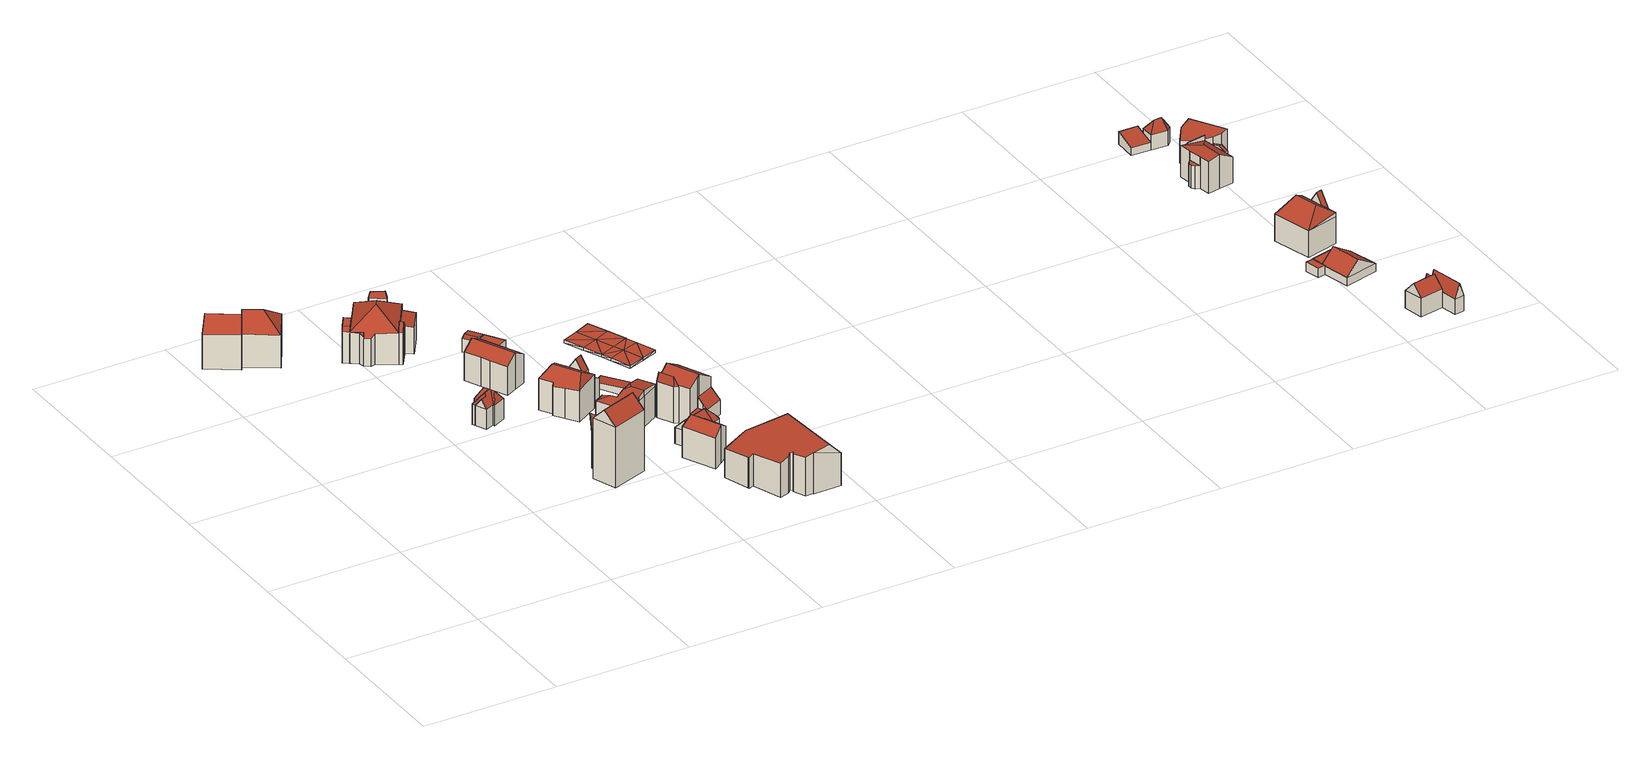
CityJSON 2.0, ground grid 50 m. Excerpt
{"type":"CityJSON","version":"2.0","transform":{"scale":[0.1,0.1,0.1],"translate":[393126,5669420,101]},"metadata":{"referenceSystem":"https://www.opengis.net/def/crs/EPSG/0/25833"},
"CityObjects":{
"building1":{"type":"Building","attributes":{"name":"Dommuseum","Gemeindeschluessel":14627140,"QualitaetDacherkennung":100,"Geometrietyp2DReferenz":"3000","function":"31001_3038","roofType":"9999"},"children":["building1-1","building1-2"]},
"building1-1":{"type":"BuildingPart","attributes":{"Dachtyp_tdc":"tdcGableRoof","Dachneigung":44.99,"QualitaetDacherkennung":100,"Geometrietyp2DReferenz":"3000","roofType":"3100","measuredHeight":27.61},"parents":["building1"],"geometry":[{"type":"MultiSurface","lod":"2","boundaries":[[[0,1,2,3]],[[1,4,5,2]],[[4,6,7,5]],[[6,0,3,7]],[[4,1,8]],[[0,6,9]],[[1,0,9,8]],[[6,4,8,9]],[[3,2,5,7]]],"semantics":{"surfaces":[{"type":"WallSurface"},{"type":"RoofSurface"},{"type":"GroundSurface"}],"values":[0,0,0,0,0,0,1,1,2]}}]},
"building1-2":{"type":"BuildingPart","attributes":{"Dachtyp_tdc":"tdcGableRoof","Dachneigung":43.95,"QualitaetDacherkennung":100,"Geometrietyp2DReferenz":"3000","roofType":"3100","measuredHeight":17.53},"parents":["building1"],"geometry":[{"type":"MultiSurface","lod":"2","boundaries":[[[10,11,12,13]],[[11,14,15,12]],[[14,16,17,15]],[[16,10,13,17]],[[14,11,18]],[[10,16,19]],[[11,10,19,18]],[[16,14,18,19]],[[13,12,15,17]]],"semantics":{"surfaces":[{"type":"WallSurface"},{"type":"RoofSurface"},{"type":"GroundSurface"}],"values":[0,0,0,0,0,0,1,1,2]}}]},
"building2":{"type":"Building","attributes":{"Dachtyp_tdc":"tdcGableRoof","Gemeindeschluessel":14627140,"Dachneigung":39.27,"QualitaetDacherkennung":63,"Geometrietyp2DReferenz":"3000","function":"31001_9998","roofType":"3100","measuredHeight":17.69},"geometry":[{"type":"MultiSurface","lod":"2","boundaries":[[[20,21,22,23]],[[21,24,25,22]],[[24,26,27,25]],[[26,28,29,27]],[[28,30,31,29]],[[30,32,33,31]],[[32,34,35,33]],[[34,36,37,35]],[[36,38,39,37]],[[38,20,23,39]],[[34,32,30,28]],[[28,26,24,21,20,38,36,34]],[[23,22,25,27,29,31,33,35,37,39]]],"semantics":{"surfaces":[{"type":"WallSurface"},{"type":"RoofSurface"},{"type":"GroundSurface"}],"values":[0,0,0,0,0,0,0,0,0,0,1,1,2]}}]},
"building3":{"type":"Building","attributes":{"Dachtyp_tdc":"tdcFreeFormRoof","Gemeindeschluessel":14627140,"Dachneigung":39.47,"QualitaetDacherkennung":58,"Geometrietyp2DReferenz":"3000","function":"31001_9998","roofType":"5000","measuredHeight":17.92},"geometry":[{"type":"MultiSurface","lod":"2","boundaries":[[[40,41,42,43]],[[41,44,45,42]],[[44,46,47,45]],[[46,48,49,47]],[[48,40,43,49]],[[48,50,40]],[[50,48,46,44,51]],[[40,50,51,41]],[[44,41,51]],[[43,42,45,47,49]]],"semantics":{"surfaces":[{"type":"WallSurface"},{"type":"RoofSurface"},{"type":"GroundSurface"}],"values":[0,0,0,0,0,1,1,1,0,2]}}]},
"building4":{"type":"Building","attributes":{"Dachtyp_tdc":"tdcPolyFlatRoof","Gemeindeschluessel":14627140,"Dachneigung":0,"QualitaetDacherkennung":36,"Geometrietyp2DReferenz":"3000","function":"31001_9998","roofType":"1000","measuredHeight":2.14},"geometry":[{"type":"MultiSurface","lod":"2","boundaries":[[[52,53,54,55]],[[53,56,57,54]],[[56,58,59,57]],[[58,60,61,59]],[[60,52,55,61]],[[60,58,56,53,52]],[[55,54,57,59,61]]],"semantics":{"surfaces":[{"type":"WallSurface"},{"type":"RoofSurface"},{"type":"GroundSurface"}],"values":[0,0,0,0,0,1,2]}}]},
"building5":{"type":"Building","attributes":{"Dachtyp_tdc":"tdcFreeFormRoof","Gemeindeschluessel":14627140,"Dachneigung":52.88,"QualitaetDacherkennung":24,"Geometrietyp2DReferenz":"3000","function":"31001_9998","roofType":"5000","measuredHeight":11.57},"geometry":[{"type":"MultiSurface","lod":"2","boundaries":[[[62,63,64,65]],[[63,66,67,64]],[[66,68,69,67]],[[68,70,71,69]],[[70,72,73,71]],[[72,74,75,73]],[[74,76,77,75]],[[76,78,79,77]],[[78,80,81,79]],[[80,62,65,81]],[[82,80,78]],[[83,82,78,76]],[[84,85,83,76,74]],[[86,84,74,72]],[[87,86,72,70]],[[87,70,68]],[[88,85,84,86,87,68,66]],[[89,88,66,63]],[[89,63,62]],[[82,83,85,88,89,62,80]],[[65,64,67,69,71,73,75,77,79,81]]],"semantics":{"surfaces":[{"type":"WallSurface"},{"type":"RoofSurface"},{"type":"GroundSurface"}],"values":[0,0,0,0,0,0,0,0,0,0,1,1,1,1,1,0,1,1,1,1,2]}}]},
"building6":{"type":"Building","attributes":{"Gemeindeschluessel":14627140,"Geometrietyp2DReferenz":"3000","function":"31001_9998","roofType":"9999"},"children":["building6-1","building6-2","building6-3","building6-4"]},
"building6-1":{"type":"BuildingPart","attributes":{"Dachtyp_tdc":"tdcHipRoof","Dachneigung":38.1,"QualitaetDacherkennung":59,"Geometrietyp2DReferenz":"3000","roofType":"3200","measuredHeight":17.87},"parents":["building6"],"geometry":[{"type":"MultiSurface","lod":"2","boundaries":[[[90,91,92,93]],[[91,94,95,92]],[[94,96,97,98,95]],[[99,100,101,102]],[[100,103,104,101]],[[103,105,106,104]],[[105,107,108,106]],[[109,110,111,112,113]],[[110,114,115,111]],[[116,117,107,105,103,100,99,118]],[[91,90,119,120,114,110,121]],[[99,122,123,96,94,91,121,118]],[[110,109,124,125,126,116,118,121]],[[115,127,128,93,92,95,98,129,102,101,104,106,108,130,131,132,133,112,111]],[[127,115,114,120]],[[128,127,120,119]],[[90,93,128,119]],[[123,97,96]],[[129,98,97,123,122]],[[102,129,122,99]],[[130,108,107,117]],[[116,131,130,117]],[[109,113,124]],[[113,112,133,125,124]],[[125,133,132,126]],[[126,132,131,116]]],"semantics":{"surfaces":[{"type":"WallSurface"},{"type":"RoofSurface"},{"type":"GroundSurface"},{"type":"ClosureSurface"}],"values":[0,0,0,0,0,0,0,0,0,1,1,1,1,2,3,3,3,0,3,3,3,3,0,3,3,3]}}]},
"building6-2":{"type":"BuildingPart","attributes":{"Dachtyp_tdc":"tdcCutGableRoof","Dachneigung":0.958,"QualitaetDacherkennung":44,"Geometrietyp2DReferenz":"3000","roofType":"9999","measuredHeight":12.91},"parents":["building6"],"geometry":[{"type":"MultiSurface","lod":"2","boundaries":[[[134,135,136,108,107]],[[135,137,138,136]],[[137,139,140,138]],[[139,141,142,140]],[[141,143,144,142]],[[143,113,112,144]],[[139,137,135,134,145,146,147]],[[148,124,113,143,141]],[[147,148,141,139]],[[131,130,108,136,138,140,142,144,112,133,132]],[[117,116,146,145]],[[117,130,131,116]],[[134,107,117,145]],[[107,108,130,117]],[[125,124,148]],[[133,112,113,124,125]],[[147,126,125,148]],[[126,132,133,125]],[[146,116,126,147]],[[116,131,132,126]]],"semantics":{"surfaces":[{"type":"WallSurface"},{"type":"RoofSurface"},{"type":"GroundSurface"},{"type":"ClosureSurface"}],"values":[0,0,0,0,0,0,1,1,1,2,0,3,0,3,0,3,0,3,0,3]}}]},
"building6-3":{"type":"BuildingPart","attributes":{"Dachtyp_tdc":"tdcGableRoof","Dachneigung":39.25,"QualitaetDacherkennung":45,"Geometrietyp2DReferenz":"3000","roofType":"3100","measuredHeight":14.38},"parents":["building6"],"geometry":[{"type":"MultiSurface","lod":"2","boundaries":[[[97,149,150,98]],[[149,151,152,150]],[[151,153,154,152]],[[153,100,101,154]],[[151,149,97,123,155]],[[155,100,153,151]],[[129,98,150,152,154,101,102]],[[123,122,155]],[[97,98,129,122,123]],[[122,99,100,155]],[[129,102,99,122]],[[99,102,101,100]]],"semantics":{"surfaces":[{"type":"WallSurface"},{"type":"RoofSurface"},{"type":"GroundSurface"},{"type":"ClosureSurface"}],"values":[0,0,0,0,1,1,2,0,3,0,3,3]}}]},
"building6-4":{"type":"BuildingPart","attributes":{"Dachtyp_tdc":"tdcFreeFormRoof","Dachneigung":75.5,"QualitaetDacherkennung":19,"Geometrietyp2DReferenz":"3000","roofType":"5000","measuredHeight":16.05},"parents":["building6"],"geometry":[{"type":"MultiSurface","lod":"2","boundaries":[[[156,157,158,115,114]],[[157,159,160,158]],[[159,161,90,93,160]],[[162,163,161,159]],[[164,162,159,157]],[[164,157,156,165]],[[162,164,165,163]],[[115,158,160,93,128,127]],[[119,90,161,163]],[[119,128,93,90]],[[120,119,163,165]],[[120,127,128,119]],[[114,120,165,156]],[[114,115,127,120]]],"semantics":{"surfaces":[{"type":"WallSurface"},{"type":"RoofSurface"},{"type":"GroundSurface"},{"type":"ClosureSurface"}],"values":[0,0,0,1,1,1,1,2,0,3,0,3,0,3]}}]},
"building7":{"type":"Building","attributes":{"Dachtyp_tdc":"tdcPolyFlatRoof","Gemeindeschluessel":14627140,"Dachneigung":9.16,"QualitaetDacherkennung":55,"Geometrietyp2DReferenz":"3000","function":"31001_9998","roofType":"2100","measuredHeight":10.65},"geometry":[{"type":"MultiSurface","lod":"2","boundaries":[[[166,167,168,169]],[[167,170,171,168]],[[170,172,173,171]],[[172,174,175,173]],[[174,166,169,175]],[[174,172,170,167,166]],[[169,168,171,173,175]]],"semantics":{"surfaces":[{"type":"WallSurface"},{"type":"RoofSurface"},{"type":"GroundSurface"}],"values":[0,0,0,0,0,1,2]}}]},
"building8":{"type":"Building","attributes":{"Dachtyp_tdc":"tdcGableRoof","Gemeindeschluessel":14627140,"Dachneigung":28.94,"QualitaetDacherkennung":62,"Geometrietyp2DReferenz":"3000","function":"31001_9998","roofType":"3100","measuredHeight":13.84},"geometry":[{"type":"MultiSurface","lod":"2","boundaries":[[[176,177,178,179]],[[177,180,181,178]],[[180,182,183,181]],[[182,184,185,183]],[[184,186,187,185]],[[186,188,189,187]],[[188,190,191,189]],[[190,176,179,191]],[[186,184,182,180,177,176]],[[176,190,188,186]],[[179,178,181,183,185,187,189,191]]],"semantics":{"surfaces":[{"type":"WallSurface"},{"type":"RoofSurface"},{"type":"GroundSurface"}],"values":[0,0,0,0,0,0,0,0,1,1,2]}}]},
"building9":{"type":"Building","attributes":{"Gemeindeschluessel":14627140,"Geometrietyp2DReferenz":"3000","function":"31001_9998","roofType":"9999"},"children":["building9-1","building9-2","building9-3"]},
"building9-1":{"type":"BuildingPart","attributes":{"Dachtyp_tdc":"tdcHipRoof","Dachneigung":28.76,"QualitaetDacherkennung":32,"Geometrietyp2DReferenz":"3000","roofType":"3200","measuredHeight":15.8},"parents":["building9"],"geometry":[{"type":"MultiSurface","lod":"2","boundaries":[[[192,193,194,195]],[[193,196,197,194]],[[196,198,199,197]],[[198,200,201,199]],[[200,202,203,201]],[[202,204,205,206,203]],[[207,208,209,210,211]],[[208,192,195,209]],[[212,204,202,213]],[[192,208,214]],[[202,200,198,196,193,192,214,213]],[[208,207,215,216,212,213,214]],[[195,194,197,199,201,203,206,217,210,209]],[[218,205,204,212]],[[217,206,205,218,219]],[[207,211,215]],[[216,219,218,212]],[[211,210,217,219]],[[215,211,219,216]]],"semantics":{"surfaces":[{"type":"WallSurface"},{"type":"RoofSurface"},{"type":"GroundSurface"},{"type":"ClosureSurface"}],"values":[0,0,0,0,0,0,0,0,1,1,1,1,2,0,3,0,0,3,3]}}]},
"building9-2":{"type":"BuildingPart","attributes":{"Dachtyp_tdc":"tdcGableRoof","Dachneigung":56.05,"QualitaetDacherkennung":41,"Geometrietyp2DReferenz":"3000","roofType":"3100","measuredHeight":16.26},"parents":["building9"],"geometry":[{"type":"MultiSurface","lod":"2","boundaries":[[[220,211,210,221]],[[222,220,221,223]],[[220,222,224]],[[211,220,224,225,215]],[[222,219,216,225,224]],[[221,210,217,223]],[[219,217,210,211]],[[217,219,222,223]],[[215,225,216]],[[211,215,216,219]]],"semantics":{"surfaces":[{"type":"WallSurface"},{"type":"RoofSurface"},{"type":"GroundSurface"},{"type":"ClosureSurface"}],"values":[0,0,0,1,1,2,3,3,0,3]}}]},
"building9-3":{"type":"BuildingPart","attributes":{"Dachtyp_tdc":"tdcPolyFlatRoof","Dachneigung":2.72,"QualitaetDacherkennung":44,"Geometrietyp2DReferenz":"3000","roofType":"2100","measuredHeight":7.25},"parents":["building9"],"geometry":[{"type":"MultiSurface","lod":"2","boundaries":[[[226,227,228,229]],[[227,230,222,223,228]],[[205,226,229,206]],[[205,218,230,227,226]],[[229,228,223,217,206]],[[219,222,230,218]],[[206,217,219,218,205]],[[219,217,223,222]]],"semantics":{"surfaces":[{"type":"WallSurface"},{"type":"RoofSurface"},{"type":"GroundSurface"},{"type":"ClosureSurface"}],"values":[0,0,0,1,2,0,3,3]}}]},
"building10":{"type":"Building","attributes":{"Dachtyp_tdc":"tdcFreeFormRoof","Gemeindeschluessel":14627140,"Dachneigung":11.38,"QualitaetDacherkennung":25,"Geometrietyp2DReferenz":"3000","function":"31001_9998","roofType":"5000","measuredHeight":13.79},"geometry":[{"type":"MultiSurface","lod":"2","boundaries":[[[231,232,233,234]],[[232,235,236,233]],[[235,237,238,236]],[[237,239,240,238]],[[239,241,242,240]],[[241,243,244,242]],[[243,245,246,244]],[[245,247,248,246]],[[247,249,250,248]],[[249,251,252,250]],[[251,253,254,252]],[[253,231,234,254]],[[255,256,237]],[[257,258,259,260]],[[258,261,255,237,235,262,263,259]],[[263,264,265,266,260,259]],[[247,260,266,249]],[[249,266,265,251]],[[251,265,264,253]],[[253,264,263,231]],[[232,262,235]],[[231,263,262,232]],[[241,255,261,243]],[[243,261,258,257,245]],[[245,257,260,247]],[[239,256,255,241]],[[237,256,239]],[[234,233,236,238,240,242,244,246,248,250,252,254]]],"semantics":{"surfaces":[{"type":"WallSurface"},{"type":"RoofSurface"},{"type":"GroundSurface"}],"values":[0,0,0,0,0,0,0,0,0,0,0,0,1,1,1,1,0,0,0,0,0,0,0,0,0,0,0,2]}}]},
"building11":{"type":"Building","attributes":{"Dachtyp_tdc":"tdcGableRoof","Gemeindeschluessel":14627140,"Dachneigung":33,"QualitaetDacherkennung":69,"Geometrietyp2DReferenz":"3000","function":"31001_9998","roofType":"3100","measuredHeight":14.3},"geometry":[{"type":"MultiSurface","lod":"2","boundaries":[[[267,268,269,270]],[[268,271,272,269]],[[271,273,274,272]],[[273,275,276,274]],[[275,277,278,276]],[[277,279,280,278]],[[279,281,282,280]],[[281,283,284,282]],[[283,285,286,284]],[[285,267,270,286]],[[281,279,277,275,273,271,268,267]],[[267,285,283,281]],[[270,269,272,274,276,278,280,282,284,286]]],"semantics":{"surfaces":[{"type":"WallSurface"},{"type":"RoofSurface"},{"type":"GroundSurface"}],"values":[0,0,0,0,0,0,0,0,0,0,1,1,2]}}]},
"building12":{"type":"Building","attributes":{"Dachtyp_tdc":"tdcPolyFlatRoof","Gemeindeschluessel":14627140,"Dachneigung":33.03,"QualitaetDacherkennung":53,"Geometrietyp2DReferenz":"3000","function":"31001_9998","roofType":"2100","measuredHeight":11.44},"geometry":[{"type":"MultiSurface","lod":"2","boundaries":[[[287,288,221,210]],[[288,289,290,221]],[[289,291,209,290]],[[291,287,210,209]],[[291,289,288,287]],[[210,221,290,209]]],"semantics":{"surfaces":[{"type":"WallSurface"},{"type":"RoofSurface"},{"type":"GroundSurface"}],"values":[0,0,0,0,1,2]}}]},
"building13":{"type":"Building","attributes":{"Gemeindeschluessel":14627140,"Geometrietyp2DReferenz":"3000","function":"31001_9998","roofType":"9999"},"children":["building13-1","building13-2"]},
"building13-1":{"type":"BuildingPart","attributes":{"Dachtyp_tdc":"tdcPolyFlatRoof","Dachneigung":0,"QualitaetDacherkennung":80,"Geometrietyp2DReferenz":"3000","roofType":"1000","measuredHeight":4.88},"parents":["building13"],"geometry":[{"type":"MultiSurface","lod":"2","boundaries":[[[292,293,294,295]],[[293,296,297,294]],[[296,298,299,297]],[[300,292,295,301]],[[300,298,296,293,292]],[[295,294,297,299,301]],[[301,299,298,300]]],"semantics":{"surfaces":[{"type":"WallSurface"},{"type":"RoofSurface"},{"type":"GroundSurface"},{"type":"ClosureSurface"}],"values":[0,0,0,0,1,2,3]}}]},
"building13-2":{"type":"BuildingPart","attributes":{"Dachtyp_tdc":"tdcGableRoof","Dachneigung":10.36,"QualitaetDacherkennung":65,"Geometrietyp2DReferenz":"3000","roofType":"3100","measuredHeight":5.6},"parents":["building13"],"geometry":[{"type":"MultiSurface","lod":"2","boundaries":[[[302,303,304,299,298]],[[303,305,306,304]],[[305,307,300,301,306]],[[305,303,308]],[[302,307,309]],[[303,302,309,308]],[[307,305,308,309]],[[299,304,306,301]],[[298,300,307,302]],[[298,299,301,300]]],"semantics":{"surfaces":[{"type":"WallSurface"},{"type":"RoofSurface"},{"type":"GroundSurface"},{"type":"ClosureSurface"}],"values":[0,0,0,0,0,1,1,2,0,3]}}]},
"building14":{"type":"Building","attributes":{"Dachtyp_tdc":"tdcFreeFormRoof","Gemeindeschluessel":14627140,"Dachneigung":45.46,"QualitaetDacherkennung":63,"Geometrietyp2DReferenz":"3000","function":"31001_9998","roofType":"5000","measuredHeight":9.84},"geometry":[{"type":"MultiSurface","lod":"2","boundaries":[[[310,311,312,313]],[[311,314,315,312]],[[314,316,317,315]],[[316,318,319,317]],[[318,320,321,319]],[[320,310,313,321]],[[322,323,320,318]],[[324,325,322,318,316]],[[324,316,314]],[[325,324,314,311]],[[323,322,325,311,310]],[[323,310,320]],[[313,312,315,317,319,321]]],"semantics":{"surfaces":[{"type":"WallSurface"},{"type":"RoofSurface"},{"type":"GroundSurface"}],"values":[0,0,0,0,0,0,1,1,1,1,1,0,2]}}]},
"building15":{"type":"Building","attributes":{"Dachtyp_tdc":"tdcFreeFormRoof","Gemeindeschluessel":14627140,"Dachneigung":13.71,"QualitaetDacherkennung":12,"Geometrietyp2DReferenz":"3000","function":"31001_9998","roofType":"5000","measuredHeight":16.78},"geometry":[{"type":"MultiSurface","lod":"2","boundaries":[[[326,327,328,329]],[[327,330,331,328]],[[330,332,333,331]],[[332,334,335,333]],[[334,336,337,335]],[[336,338,339,337]],[[338,340,341,339]],[[340,342,343,341]],[[342,344,345,343]],[[344,346,347,345]],[[346,348,349,347]],[[348,350,351,349]],[[350,352,353,351]],[[352,354,355,353]],[[354,356,357,355]],[[356,358,359,357]],[[358,360,361,359]],[[360,362,363,361]],[[362,364,365,363]],[[364,366,367,365]],[[366,368,369,367]],[[368,370,371,369]],[[370,372,373,371]],[[372,374,375,373]],[[374,376,377,375]],[[376,326,329,377]],[[378,379,372,370,368,366,364,362,360,380]],[[326,376,381]],[[340,338,336,382,378,380,358,356,354,352,350,348,346,344,342]],[[326,381,374,379,378,382,334,332,330,327]],[[336,334,382]],[[374,372,379]],[[360,358,380]],[[376,374,381]],[[329,328,331,333,335,337,339,341,343,345,347,349,351,353,355,357,359,361,363,365,367,369,371,373,375,377]]],"semantics":{"surfaces":[{"type":"WallSurface"},{"type":"RoofSurface"},{"type":"GroundSurface"}],"values":[0,0,0,0,0,0,0,0,0,0,0,0,0,0,0,0,0,0,0,0,0,0,0,0,0,0,1,1,1,1,0,0,0,0,2]}}]},
"building16":{"type":"Building","attributes":{"Dachtyp_tdc":"tdcPolyFlatRoof","Gemeindeschluessel":14627140,"Dachneigung":3.06,"QualitaetDacherkennung":65,"Geometrietyp2DReferenz":"3000","function":"31001_9998","roofType":"2100","measuredHeight":2.91},"geometry":[{"type":"MultiSurface","lod":"2","boundaries":[[[383,384,385,386]],[[384,387,388,385]],[[387,389,390,388]],[[389,383,386,390]],[[389,387,384,383]],[[386,385,388,390]]],"semantics":{"surfaces":[{"type":"WallSurface"},{"type":"RoofSurface"},{"type":"GroundSurface"}],"values":[0,0,0,0,1,2]}}]},
"building17":{"type":"Building","attributes":{"Dachtyp_tdc":"tdcPolyFlatRoof","Gemeindeschluessel":14627140,"Dachneigung":0,"QualitaetDacherkennung":0,"Geometrietyp2DReferenz":"3000","BezugspunktDach":"2000","function":"31001_9998","measuredHeight":4.77},"geometry":[{"type":"MultiSurface","lod":"2","boundaries":[[[391,392,393,394]],[[394,393,395,396]],[[393,392,397,395]],[[392,391,398,397]],[[391,394,396,398]],[[396,395,397,398]]],"semantics":{"surfaces":[{"type":"RoofSurface"},{"type":"WallSurface"},{"type":"GroundSurface"}],"values":[0,1,1,1,1,2]}}]},
"building18":{"type":"Building","attributes":{"Gemeindeschluessel":14627140,"Geometrietyp2DReferenz":"3000","function":"31001_9998","roofType":"9999"},"children":["building18-1","building18-2"]},
"building18-1":{"type":"BuildingPart","attributes":{"Dachtyp_tdc":"tdcGableRoof","Dachneigung":30.86,"QualitaetDacherkennung":54,"Geometrietyp2DReferenz":"3000","roofType":"3100","measuredHeight":16.94},"parents":["building18"],"geometry":[{"type":"MultiSurface","lod":"2","boundaries":[[[399,400,401,402]],[[400,403,395,401]],[[403,404,396,395]],[[404,405,406,407,396]],[[408,409,410,411,412]],[[409,413,414,410]],[[413,415,416,414]],[[415,399,402,416]],[[409,408,405,404,403,400]],[[400,399,415,413,409]],[[402,401,395,396,407,411,410,414,416]],[[408,412,406,405]],[[412,411,407,406]]],"semantics":{"surfaces":[{"type":"WallSurface"},{"type":"RoofSurface"},{"type":"GroundSurface"},{"type":"ClosureSurface"}],"values":[0,0,0,0,0,0,0,0,1,1,2,0,3]}}]},
"building18-2":{"type":"BuildingPart","attributes":{"Dachtyp_tdc":"tdcFreeFormRoof","Dachneigung":81.52,"QualitaetDacherkennung":32,"Geometrietyp2DReferenz":"3000","roofType":"5000","measuredHeight":17.01},"parents":["building18"],"geometry":[{"type":"MultiSurface","lod":"2","boundaries":[[[406,417,418,407]],[[417,419,420,418]],[[419,412,411,420]],[[421,412,419]],[[422,421,419,417]],[[422,417,406]],[[421,422,406,412]],[[407,418,420,411]],[[407,411,412,406]]],"semantics":{"surfaces":[{"type":"WallSurface"},{"type":"RoofSurface"},{"type":"GroundSurface"},{"type":"ClosureSurface"}],"values":[0,0,0,1,1,1,1,2,3]}}]},
"building19":{"type":"Building","attributes":{"Dachtyp_tdc":"tdcPolyFlatRoof","Gemeindeschluessel":14627140,"Dachneigung":41.8,"QualitaetDacherkennung":54,"Geometrietyp2DReferenz":"3000","function":"31001_9998","roofType":"2100","measuredHeight":9.08},"geometry":[{"type":"MultiSurface","lod":"2","boundaries":[[[423,424,395,397]],[[424,425,402,395]],[[425,426,427,402]],[[426,428,429,427]],[[428,423,397,429]],[[428,426,425,424,423]],[[397,395,402,427,429]]],"semantics":{"surfaces":[{"type":"WallSurface"},{"type":"RoofSurface"},{"type":"GroundSurface"}],"values":[0,0,0,0,0,1,2]}}]},
"building20":{"type":"Building","attributes":{"BodenHoehe":103.05,"gemHoehe":0,"BauwerkHoehe":1,"Breite":13,"Gemeindeschluessel":"14627140","Geometrietyp2DReferenz":"3000","function":"53001_1800","measuredHeight":1},"geometry":[{"type":"MultiSurface","lod":"2","boundaries":[[[430,431,432]],[[430,432,433]],[[431,434,435]],[[431,435,432]],[[435,434,436]],[[434,437,438]],[[434,438,436]],[[438,437,439]],[[437,440,439]],[[439,440,441]],[[442,443,431]],[[442,431,430]],[[443,444,431]],[[431,444,434]],[[444,445,437]],[[444,437,434]],[[445,446,437]],[[437,446,440]],[[430,433,447]],[[430,447,448]],[[433,432,449]],[[433,449,447]],[[432,435,450]],[[432,450,449]],[[435,436,451]],[[435,451,450]],[[436,438,452]],[[436,452,451]],[[438,439,453]],[[438,453,452]],[[439,441,454]],[[439,454,453]],[[441,440,455]],[[441,455,454]],[[440,446,456]],[[440,456,455]],[[446,445,457]],[[446,457,456]],[[445,444,458]],[[445,458,457]],[[444,443,459]],[[444,459,458]],[[443,442,460]],[[443,460,459]],[[442,430,448]],[[442,448,460]],[[449,461,448]],[[447,449,448]],[[450,462,461]],[[449,450,461]],[[451,462,450]],[[452,463,462]],[[451,452,462]],[[453,463,452]],[[453,455,463]],[[454,455,453]],[[461,459,460]],[[448,461,460]],[[461,458,459]],[[462,458,461]],[[463,457,458]],[[462,463,458]],[[463,456,457]],[[455,456,463]]],"semantics":{"surfaces":[{"type":"RoofSurface"},{"type":"WallSurface"},{"type":"GroundSurface"}],"values":[0,0,0,0,0,0,0,0,0,0,0,0,0,0,0,0,0,0,1,1,1,1,1,1,1,1,1,1,1,1,1,1,1,1,1,1,1,1,1,1,1,1,1,1,1,1,2,2,2,2,2,2,2,2,2,2,2,2,2,2,2,2,2,2]}}]},
"building21":{"type":"Building","attributes":{"Gemeindeschluessel":14627140,"Geometrietyp2DReferenz":"3000","function":"31001_9998","roofType":"9999"},"children":["building21-1","building21-2","building21-3"]},
"building21-1":{"type":"BuildingPart","attributes":{"Dachtyp_tdc":"tdcPolyFlatRoof","Dachneigung":0,"QualitaetDacherkennung":61,"Geometrietyp2DReferenz":"3000","roofType":"1000","measuredHeight":3.44},"parents":["building21"],"geometry":[{"type":"MultiSurface","lod":"2","boundaries":[[[464,465,466,467,468]],[[465,469,470,471,466]],[[472,473,469,465,464]],[[467,466,471,474]],[[475,473,472,476]],[[477,474,471,470]],[[475,477,470,469,473]],[[468,476,472,464]],[[467,474,477,475,476,468]]],"semantics":{"surfaces":[{"type":"WallSurface"},{"type":"RoofSurface"},{"type":"GroundSurface"},{"type":"ClosureSurface"}],"values":[0,0,1,2,0,3,3,0,3]}}]},
"building21-2":{"type":"BuildingPart","attributes":{"Dachtyp_tdc":"tdcGableRoof","Dachneigung":31.93,"QualitaetDacherkennung":42,"Geometrietyp2DReferenz":"3000","roofType":"3100","measuredHeight":7.91},"parents":["building21"],"geometry":[{"type":"MultiSurface","lod":"2","boundaries":[[[478,479,480,481]],[[479,482,483,480]],[[470,484,485,471]],[[484,478,481,485]],[[484,486,487,488,478]],[[489,490,488,487,473,475]],[[482,489,475,477]],[[479,490,489,482]],[[478,488,490,479]],[[470,469,486,484]],[[481,480,483,474,471,485]],[[483,482,477,474]],[[471,474,477,470]],[[487,486,469,473]],[[477,475,473,469,470]]],"semantics":{"surfaces":[{"type":"WallSurface"},{"type":"RoofSurface"},{"type":"GroundSurface"},{"type":"ClosureSurface"}],"values":[0,0,0,0,1,1,0,0,0,0,2,3,3,0,3]}}]},
"building21-3":{"type":"BuildingPart","attributes":{"Dachtyp_tdc":"tdcPolyFlatRoof","Dachneigung":0,"QualitaetDacherkennung":88,"Geometrietyp2DReferenz":"3000","roofType":"1000","measuredHeight":3.41},"parents":["building21"],"geometry":[{"type":"MultiSurface","lod":"2","boundaries":[[[491,492,493,494]],[[492,468,467,493]],[[495,491,494,483,482]],[[495,476,468,492,491]],[[494,493,467,474,483]],[[482,477,476,495]],[[474,467,468,476,477]],[[482,483,474,477]]],"semantics":{"surfaces":[{"type":"WallSurface"},{"type":"RoofSurface"},{"type":"GroundSurface"},{"type":"ClosureSurface"}],"values":[0,0,0,1,2,0,3,3]}}]},
"building22":{"type":"Building","attributes":{"Gemeindeschluessel":14627140,"Geometrietyp2DReferenz":"3000","function":"31001_9998","roofType":"9999"},"children":["building22-1","building22-2","building22-3","building22-4"]},
"building22-1":{"type":"BuildingPart","attributes":{"Dachtyp_tdc":"tdcFreeFormRoof","Dachneigung":75.11,"QualitaetDacherkennung":22,"Geometrietyp2DReferenz":"3000","roofType":"5000","measuredHeight":8.79},"parents":["building22"],"geometry":[{"type":"MultiSurface","lod":"2","boundaries":[[[496,497,498,499]],[[497,500,501,498]],[[500,502,503,504,501]],[[505,506,507,508,509,510,511]],[[506,505,512,513,514,515,502]],[[516,507,506,502,500]],[[517,516,500,497]],[[517,497,496]],[[507,516,517,496,508]],[[499,498,501,504,518,519,520]],[[515,503,502]],[[518,504,503,515,514]],[[519,518,514,509]],[[520,519,509,508]],[[499,520,508,496]],[[511,512,505]],[[509,514,513,510]],[[510,513,512,511]]],"semantics":{"surfaces":[{"type":"WallSurface"},{"type":"RoofSurface"},{"type":"GroundSurface"},{"type":"ClosureSurface"}],"values":[0,0,0,1,1,1,1,1,1,2,0,3,3,3,3,0,3,3]}}]},
"building22-2":{"type":"BuildingPart","attributes":{"Dachtyp_tdc":"tdcGableRoof","Dachneigung":47.83,"QualitaetDacherkennung":56,"Geometrietyp2DReferenz":"3000","roofType":"3100","measuredHeight":11.04},"parents":["building22"],"geometry":[{"type":"MultiSurface","lod":"2","boundaries":[[[521,522,523,524,525]],[[522,526,527,523]],[[526,522,528]],[[521,529,530]],[[522,521,530,528]],[[529,526,528,530]],[[524,523,527,499,520,519]],[[499,527,526,529,508,496]],[[508,520,499,496]],[[525,531,509,508,529,521]],[[519,520,508,509]],[[525,524,519,509,531]]],"semantics":{"surfaces":[{"type":"WallSurface"},{"type":"RoofSurface"},{"type":"GroundSurface"},{"type":"ClosureSurface"}],"values":[0,0,0,0,1,1,2,0,3,0,3,3]}}]},
"building22-3":{"type":"BuildingPart","attributes":{"Dachtyp_tdc":"tdcFreeFormRoof","Dachneigung":70.44,"QualitaetDacherkennung":22,"Geometrietyp2DReferenz":"3000","roofType":"5000","measuredHeight":11.05},"parents":["building22"],"geometry":[{"type":"MultiSurface","lod":"2","boundaries":[[[532,533,534,535]],[[533,525,524,534]],[[536,532,535,537]],[[531,525,538,533,539,540,512,511]],[[540,539,532,536,541]],[[533,538,525]],[[532,539,533]],[[535,534,524,519,518,537]],[[524,525,531,509,519]],[[514,513,542]],[[509,531,510]],[[518,519,509,514]],[[514,509,510,513]],[[537,518,514,542,536]],[[541,543,542,513,512,540]],[[511,510,531]],[[513,510,511,512]],[[536,542,543,541]]],"semantics":{"surfaces":[{"type":"WallSurface"},{"type":"RoofSurface"},{"type":"GroundSurface"},{"type":"ClosureSurface"}],"values":[0,0,0,1,1,0,0,2,3,0,0,3,3,3,0,0,3,3]}}]},
"building22-4":{"type":"BuildingPart","attributes":{"Dachtyp_tdc":"tdcPolyFlatRoof","Dachneigung":39.21,"QualitaetDacherkennung":57,"Geometrietyp2DReferenz":"3000","roofType":"2100","measuredHeight":8.38},"parents":["building22"],"geometry":[{"type":"MultiSurface","lod":"2","boundaries":[[[544,545,546,547]],[[545,548,536,537,546]],[[503,549,550,504]],[[549,544,547,550]],[[549,503,515,543,541,548,545,544]],[[547,546,537,518,504,550]],[[541,536,548]],[[537,536,542,514,518]],[[542,536,541,543]],[[515,514,542,543]],[[503,504,518,514,515]]],"semantics":{"surfaces":[{"type":"WallSurface"},{"type":"RoofSurface"},{"type":"GroundSurface"},{"type":"ClosureSurface"}],"values":[0,0,0,0,1,2,0,3,3,0,3]}}]},
"building23":{"type":"Building","attributes":{"Gemeindeschluessel":14627140,"Geometrietyp2DReferenz":"3000","function":"31001_9998","roofType":"9999"},"children":["building23-1","building23-2"]},
"building23-1":{"type":"BuildingPart","attributes":{"Dachtyp_tdc":"tdcGableRoof","Dachneigung":58.16,"QualitaetDacherkennung":63,"Geometrietyp2DReferenz":"3000","roofType":"3100","measuredHeight":15.62},"parents":["building23"],"geometry":[{"type":"MultiSurface","lod":"2","boundaries":[[[551,552,553,554,555]],[[552,556,557,553]],[[556,558,559,557]],[[556,552,560]],[[552,551,561,562,560]],[[558,556,560,562,563,564]],[[554,553,557,559]],[[554,559,558,565,555]],[[555,565,551]],[[562,561,563]],[[564,565,558]],[[563,561,551,565,564]]],"semantics":{"surfaces":[{"type":"WallSurface"},{"type":"RoofSurface"},{"type":"GroundSurface"},{"type":"ClosureSurface"}],"values":[0,0,0,0,1,1,2,3,3,0,0,3]}}]},
"building23-2":{"type":"BuildingPart","attributes":{"Dachtyp_tdc":"tdcHipRoof","Dachneigung":40.97,"QualitaetDacherkennung":36,"Geometrietyp2DReferenz":"3000","roofType":"3200","measuredHeight":15.69},"parents":["building23"],"geometry":[{"type":"MultiSurface","lod":"2","boundaries":[[[566,567,568,559,558]],[[567,569,570,568]],[[569,571,572,570]],[[571,573,574,572]],[[573,555,554,574]],[[569,575,576]],[[577,571,578]],[[575,579,563,561,580,577,578,576]],[[571,569,576,578]],[[573,577,580,551,555]],[[566,579,575,567]],[[571,577,573]],[[567,575,569]],[[554,559,568,570,572,574]],[[558,565,564,566]],[[559,554,555,565,558]],[[579,566,564,563]],[[561,551,580]],[[555,551,565]],[[565,551,561,563,564]]],"semantics":{"surfaces":[{"type":"WallSurface"},{"type":"RoofSurface"},{"type":"GroundSurface"},{"type":"ClosureSurface"}],"values":[0,0,0,0,0,1,1,1,1,0,0,0,0,2,0,3,0,0,3,3]}}]},
"building24":{"type":"Building","attributes":{"Gemeindeschluessel":14627140,"Geometrietyp2DReferenz":"3000","function":"31001_9998","roofType":"9999"},"children":["building24-1","building24-2","building24-3","building24-4"]},
"building24-1":{"type":"BuildingPart","attributes":{"Dachtyp_tdc":"tdcPolyFlatRoof","Dachneigung":0,"QualitaetDacherkennung":48,"Geometrietyp2DReferenz":"3000","roofType":"1000","measuredHeight":8.53},"parents":["building24"],"geometry":[{"type":"MultiSurface","lod":"2","boundaries":[[[581,582,583,584]],[[582,585,586,583]],[[585,587,588,586]],[[587,589,590,588]],[[591,592,593,594]],[[592,595,596,593]],[[595,581,584,596]],[[595,592,591,589,587,585,582,581]],[[584,583,586,588,590,594,593,596]],[[594,590,589,591]]],"semantics":{"surfaces":[{"type":"WallSurface"},{"type":"RoofSurface"},{"type":"GroundSurface"},{"type":"ClosureSurface"}],"values":[0,0,0,0,0,0,0,1,2,3]}}]},
"building24-2":{"type":"BuildingPart","attributes":{"Dachtyp_tdc":"tdcPolyFlatRoof","Dachneigung":56.98,"QualitaetDacherkennung":8,"Geometrietyp2DReferenz":"3000","roofType":"2100","measuredHeight":11.82},"parents":["building24"],"geometry":[{"type":"MultiSurface","lod":"2","boundaries":[[[597,598,599,600,601]],[[602,603,604,605,606]],[[603,597,601,604]],[[603,602,598,597]],[[601,600,605,604]],[[606,599,598,602]],[[606,605,600,599]]],"semantics":{"surfaces":[{"type":"WallSurface"},{"type":"RoofSurface"},{"type":"GroundSurface"},{"type":"ClosureSurface"}],"values":[0,0,0,1,2,0,3]}}]},
"building24-3":{"type":"BuildingPart","attributes":{"Dachtyp_tdc":"tdcGableRoof","Dachneigung":15.74,"QualitaetDacherkennung":63,"Geometrietyp2DReferenz":"3000","roofType":"3100","measuredHeight":10.96},"parents":["building24"],"geometry":[{"type":"MultiSurface","lod":"2","boundaries":[[[607,608,609,610]],[[607,611,612,608]],[[611,613,614,615,612]],[[611,607,616]],[[610,613,617]],[[607,610,617,616]],[[613,611,616,617]],[[609,608,612,615]],[[610,614,613]],[[610,609,615,614]]],"semantics":{"surfaces":[{"type":"WallSurface"},{"type":"RoofSurface"},{"type":"GroundSurface"},{"type":"ClosureSurface"}],"values":[0,0,0,0,0,1,1,2,0,3]}}]},
"building24-4":{"type":"BuildingPart","attributes":{"Dachtyp_tdc":"tdcHipAndGableRoof","Dachneigung":29.19,"QualitaetDacherkennung":38,"Geometrietyp2DReferenz":"3000","roofType":"5000","measuredHeight":12.91},"parents":["building24"],"geometry":[{"type":"MultiSurface","lod":"2","boundaries":[[[618,619,620,621]],[[619,622,623,620]],[[622,624,625,623]],[[624,626,591,594,625]],[[627,628,588,590,589]],[[628,629,630,588]],[[629,606,605,630]],[[599,610,609,600]],[[614,618,621,615]],[[599,606,629,631]],[[629,628,627,626,624,622,619,631]],[[619,618,614,610,599,631]],[[621,620,623,625,594,590,588,630,605,600,609,615]],[[627,589,591,626]],[[589,590,594,591]],[[599,600,605,606]],[[615,609,610,614]]],"semantics":{"surfaces":[{"type":"WallSurface"},{"type":"RoofSurface"},{"type":"GroundSurface"},{"type":"ClosureSurface"}],"values":[0,0,0,0,0,0,0,0,0,1,1,1,2,0,3,3,3]}}]},
"building25":{"type":"Building","attributes":{"Gemeindeschluessel":14627140,"Geometrietyp2DReferenz":"3000","function":"31001_9998","roofType":"9999"},"children":["building25-1","building25-2"]},
"building25-1":{"type":"BuildingPart","attributes":{"Dachtyp_tdc":"tdcFreeFormRoof","Dachneigung":55.62,"QualitaetDacherkennung":4,"Geometrietyp2DReferenz":"3000","roofType":"5000","measuredHeight":9.32},"parents":["building25"],"geometry":[{"type":"MultiSurface","lod":"2","boundaries":[[[632,633,634,635,636]],[[633,637,638,634]],[[637,639,640,638]],[[639,641,642,640]],[[641,643,644,645,642]],[[646,647,643,641]],[[648,646,641,639]],[[649,648,639,637]],[[649,637,633]],[[647,646,648,649,633,632]],[[647,632,643]],[[635,634,638,640,642,645]],[[636,644,643,632]],[[636,635,645,644]]],"semantics":{"surfaces":[{"type":"WallSurface"},{"type":"RoofSurface"},{"type":"GroundSurface"},{"type":"ClosureSurface"}],"values":[0,0,0,0,0,1,1,1,1,1,1,2,0,3]}}]},
"building25-2":{"type":"BuildingPart","attributes":{"Dachtyp_tdc":"tdcPolyFlatRoof","Dachneigung":13.19,"QualitaetDacherkennung":86,"Geometrietyp2DReferenz":"3000","roofType":"2100","measuredHeight":4.75},"parents":["building25"],"geometry":[{"type":"MultiSurface","lod":"2","boundaries":[[[650,651,652,653]],[[651,654,655,652]],[[654,636,635,655]],[[644,650,653,645]],[[644,636,654,651,650]],[[653,652,655,635,645]],[[644,645,635,636]]],"semantics":{"surfaces":[{"type":"WallSurface"},{"type":"RoofSurface"},{"type":"GroundSurface"},{"type":"ClosureSurface"}],"values":[0,0,0,0,1,2,3]}}]},
"building26":{"type":"Building","attributes":{"Dachtyp_tdc":"tdcPolyFlatRoof","Gemeindeschluessel":14627140,"Dachneigung":0,"QualitaetDacherkennung":64,"Geometrietyp2DReferenz":"3000","function":"31001_9998","roofType":"1000","measuredHeight":8.46},"geometry":[{"type":"MultiSurface","lod":"2","boundaries":[[[656,657,658,659]],[[657,660,661,658]],[[660,662,663,661]],[[662,664,665,663]],[[664,666,667,665]],[[666,668,669,667]],[[668,670,671,669]],[[670,656,659,671]],[[670,668,666,664,662,660,657,656]],[[659,658,661,663,665,667,669,671]]],"semantics":{"surfaces":[{"type":"WallSurface"},{"type":"RoofSurface"},{"type":"GroundSurface"}],"values":[0,0,0,0,0,0,0,0,1,2]}}]}
},
"vertices":[
[658,54,569],[522,6,569],[522,6,341],[658,54,341],[490,96,569],[490,96,341],[626,144,569],[626,144,341],[506,51,617],[642,99,617],
[599,180,475],[613,139,475],[613,139,341],[599,180,341],[534,112,475],[534,112,341],[520,155,475],[520,155,341],[575,126,516],[543,207,516],
[129,1844,165],[161,1823,165],[161,1823,42],[129,1844,42],[156,1816,173],[156,1816,42],[174,1804,173],[174,1804,42],[146,1758,219],[146,1758,42],[117,1711,174],[117,1711,42],[9,1780,173],[9,1780,42],[44,1824,219],[44,1824,42],[78,1868,172],[78,1868,42],[124,1838,172],[124,1838,42],
[226,1642,175],[117,1711,177],[117,1711,51],[226,1642,51],[174,1804,195],[174,1804,51],[196,1822,174],[196,1822,51],[298,1760,174],[298,1760,51],[213,1731,230],[152,1768,230],
[237,1843,59],[240,1845,59],[240,1845,37],[237,1843,37],[303,1873,59],[303,1873,37],[321,1839,59],[321,1839,37],[257,1805,59],[257,1805,37],
[686,999,125],[638,975,125],[638,975,49],[686,999,49],[635,982,125],[635,982,49],[603,967,125],[603,967,49],[584,1008,125],[584,1008,49],[586,1009,125],[586,1009,49],[580,1021,125],[580,1021,49],[609,1035,125],[609,1035,49],[604,1050,125],[604,1050,49],[650,1073,125],[650,1073,49],[635,1042,161],[644,1022,162],[619,1007,164],[643,1019,164],[616,998,155],[593,987,155],[647,1017,160],[653,1006,160],
[634,1658,164],[673,1628,166],[673,1628,47],[634,1658,47],[661,1610,166],[661,1610,47],[607,1530,166],[607,1530,162],[607,1530,47],[569,1475,166],[569,1474,166],[569,1474,47],[569,1475,47],[504,1515,162],[504,1515,47],[487,1510,150],[487,1510,47],[466,1524,150],[466,1524,47],[492,1643,163],[545,1722,163],[545,1722,47],[492,1643,47],[492,1643,158],[586,1695,162],[586,1695,47],[437,1562,163],[475,1537,164],[547,1580,226],[633,1657,165],[584,1694,164],[562,1602,226],[586,1500,166],[604,1526,166],[488,1638,163],[476,1620,163],[446,1576,163],[584,1694,47],[633,1657,47],[586,1500,47],[475,1537,47],[437,1562,47],[446,1576,47],[476,1620,47],
[466,1524,155],[462,1541,163],[462,1541,47],[416,1576,165],[416,1576,47],[425,1590,176],[425,1590,47],[455,1634,177],[455,1634,47],[471,1657,158],[471,1657,47],[475,1537,165],[437,1562,165],[446,1576,176],[476,1620,177],
[620,1521,162],[620,1521,47],[599,1491,191],[599,1491,47],[582,1466,167],[582,1466,47],[586,1500,191],
[586,1695,182],[591,1703,182],[591,1703,47],[641,1669,182],[641,1669,47],[634,1658,182],[632,1667,208],[633,1657,182],[592,1695,204],[584,1694,182],
[620,1521,154],[607,1530,157],[607,1530,50],[620,1521,50],[661,1610,157],[661,1610,50],[699,1583,149],[699,1583,50],[645,1504,149],[645,1504,50],
[835,1179,161],[795,1160,131],[795,1160,23],[835,1179,23],[765,1222,131],[765,1222,23],[751,1254,131],[751,1254,23],[722,1314,131],[722,1314,23],[761,1333,161],[761,1333,23],[807,1354,133],[807,1354,23],[880,1201,133],[880,1201,23],
[908,891,144],[907,891,143],[907,891,26],[908,891,26],[877,933,139],[877,933,26],[853,970,136],[853,970,26],[859,978,144],[859,978,26],[832,1024,144],[832,1024,26],[888,1055,149],[888,1055,98],[888,1055,26],[975,981,151],[995,945,151],[995,945,26],[975,981,26],[975,981,143],[922,1074,151],[883,1025,184],[936,931,184],[972,986,151],[948,1028,151],[922,1074,26],[922,1074,96],[922,1074,73],
[1001,996,143],[1001,996,26],[953,1091,73],[953,1091,26],[988,1022,188],[960,1007,188],
[879,1072,98],[944,1109,95],[944,1109,26],[879,1072,26],[953,1091,95],
[1062,740,153],[1030,720,153],[1030,720,37],[1062,740,37],[966,691,153],[966,691,37],[911,793,153],[911,793,37],[947,813,153],[947,813,37],[962,789,153],[962,789,37],[975,767,153],[975,767,37],[1017,791,153],[1017,791,37],[1047,808,153],[1047,808,37],[1092,834,153],[1092,834,37],[1104,811,153],[1104,811,37],[1124,777,153],[1124,777,37],[962,789,162],[947,813,155],[1017,791,170],[1007,785,170],[1038,782,175],[1047,808,171],[975,767,162],[1030,720,167],[1062,740,175],[1124,777,162],[1104,811,162],[1092,834,162],
[1111,527,177],[1145,540,154],[1145,540,34],[1111,527,34],[1155,522,153],[1155,522,34],[1162,525,148],[1162,525,34],[1182,486,148],[1182,486,34],[1175,483,153],[1175,483,34],[1195,444,152],[1195,444,34],[1163,420,177],[1163,420,34],[1127,395,149],[1127,395,34],[1072,514,151],[1072,514,34],
[975,981,140],[1001,996,120],[1022,960,120],[1022,960,26],[995,945,140],
[942,1424,54],[872,1384,54],[872,1384,5],[942,1424,5],[838,1454,54],[838,1454,5],[849,1461,54],[849,1461,5],[900,1489,54],[900,1489,5],
[849,1461,57],[823,1500,57],[823,1500,5],[868,1538,55],[868,1538,5],[900,1489,55],[840,1515,61],[869,1472,61],
[1100,609,91],[1238,657,91],[1238,657,31],[1100,609,31],[1256,592,91],[1256,592,31],[1251,582,91],[1251,582,31],[1223,572,91],[1223,572,31],[1132,541,91],[1132,541,31],[1210,608,130],[1116,575,129],[1241,594,106],[1212,608,130],
[1422,415,135],[1424,356,138],[1424,356,27],[1422,415,27],[1427,195,147],[1427,195,27],[1431,195,143],[1431,195,27],[1432,110,148],[1432,110,27],[1328,108,180],[1328,108,27],[1328,111,180],[1328,111,27],[1298,108,172],[1298,108,27],[1277,154,168],[1277,154,27],[1283,162,170],[1283,162,27],[1273,169,167],[1273,169,27],[1261,154,164],[1261,154,27],[1224,142,155],[1224,142,27],[1185,252,147],[1185,252,27],[1165,244,142],[1165,244,27],[1163,247,142],[1163,247,27],[1132,343,136],[1132,343,27],[1267,387,151],[1267,387,27],[1291,392,148],[1291,392,27],[1293,397,143],[1293,397,27],[1310,397,144],[1310,397,27],[1322,385,156],[1322,385,27],[1322,381,160],[1322,381,27],[1385,382,163],[1385,382,27],[1407,394,153],[1407,394,27],[1406,412,136],[1406,412,27],[1371,348,194],[1406,393,154],[1228,374,160],[1407,395,153],[1388,109,194],
[1104,1089,42],[1172,977,49],[1172,977,20],[1104,1089,20],[1133,953,49],[1133,953,20],[1064,1065,42],[1064,1065,20],
[1202,663,78],[1245,677,78],[1238,697,78],[1197,677,78],[1238,697,31],[1197,677,31],[1245,677,31],[1202,663,31],
[1307,731,160],[1246,701,200],[1246,701,31],[1307,731,31],[1238,697,195],[1197,677,172],[1178,716,172],[1178,716,166],[1178,716,31],[1142,787,171],[1191,817,200],[1191,817,31],[1142,787,31],[1142,787,166],[1252,852,159],[1252,852,31],[1301,746,159],[1301,746,31],
[1162,723,166],[1162,723,31],[1133,782,166],[1133,782,31],[1140,780,201],[1166,727,201],
[1245,677,102],[1238,697,121],[1307,731,121],[1321,694,86],[1321,694,31],[1252,660,86],[1252,660,31],
[1185,1386,31],[1216,1313,31],[1276,1338,31],[1245,1412,31],[1244,1245,31],[1304,1271,31],[1305,1270,31],[1259,1207,31],[1305,1268,31],[1320,1230,31],[1288,1132,31],[1348,1155,31],[1125,1361,31],[1156,1287,31],[1184,1221,31],[1198,1184,31],[1227,1109,31],[1245,1412,21],[1185,1386,21],[1276,1338,21],[1304,1271,21],[1305,1270,21],[1305,1268,21],[1320,1230,21],[1348,1155,21],[1288,1132,21],[1227,1109,21],[1198,1184,21],[1184,1221,21],[1156,1287,21],[1125,1361,21],[1216,1313,21],[1244,1245,21],[1259,1207,21],
[3458,536,60],[3547,558,60],[3547,558,25],[3458,536,25],[3458,536,59],[3557,515,60],[3557,515,55],[3557,515,25],[3468,493,60],[3471,493,60],[3468,493,25],[3468,493,57],[3468,493,59],[3468,493,55],
[3622,412,55],[3497,380,55],[3497,380,25],[3622,412,25],[3472,480,55],[3472,480,25],[3593,524,55],[3593,524,25],[3557,515,78],[3517,505,104],[3545,392,104],[3472,480,57],[3497,380,57],
[3442,473,59],[3429,528,59],[3429,528,25],[3442,473,25],[3472,480,59],
[3617,164,82],[3614,174,82],[3614,174,28],[3617,164,28],[3671,186,82],[3671,186,28],[3687,199,82],[3687,199,81],[3687,199,28],[3686,160,115],[3681,183,116],[3679,183,108],[3673,175,82],[3677,158,82],[3678,158,86],[3681,159,97],[3686,160,112],[3693,161,86],[3694,162,82],[3687,198,82],[3674,181,103],[3621,170,101],[3694,162,28],[3677,158,28],[3673,175,28],
[3690,100,98],[3600,82,98],[3600,82,28],[3690,100,28],[3690,100,86],[3584,157,94],[3584,157,28],[3592,118,138],[3673,175,94],[3682,136,138],[3677,158,86],
[3739,45,86],[3703,38,86],[3703,38,28],[3739,45,28],[3714,166,86],[3714,166,28],[3690,100,87],[3721,42,138],[3695,162,138],[3705,164,111],[3694,162,86],[3694,162,112],
[3710,222,66],[3722,168,111],[3722,168,28],[3710,222,28],[3714,166,111],[3684,217,66],[3684,217,28],
[3572,741,139],[3591,747,139],[3591,747,26],[3572,741,26],[3572,741,126],[3608,686,124],[3608,686,26],[3588,681,124],[3588,681,26],[3599,721,182],[3572,739,143],[3579,716,182],[3585,692,143],[3588,682,126],[3587,688,126],
[3588,681,126],[3602,631,126],[3602,631,26],[3481,598,126],[3481,598,26],[3440,746,126],[3440,746,26],[3561,780,126],[3561,780,26],[3602,631,143],[3536,645,183],[3561,780,143],[3512,733,183],[3588,681,143],[3572,741,143],
[3368,1174,121],[3374,1183,121],[3374,1183,36],[3368,1174,36],[3382,1192,121],[3382,1192,36],[3382,1193,121],[3382,1193,36],[3382,1194,121],[3382,1194,36],[3391,1142,121],[3377,1149,121],[3377,1149,36],[3391,1142,36],[3369,1160,121],[3369,1160,36],
[3470,1292,99],[3476,1256,154],[3476,1256,135],[3476,1256,36],[3470,1292,36],[3405,1244,154],[3399,1279,99],[3399,1279,36],[3405,1244,36],[3405,1244,149],
[3493,1223,135],[3493,1223,36],[3482,1221,36],[3482,1221,135],[3505,1157,137],[3505,1157,36],[3494,1155,137],[3494,1155,135],[3494,1155,36],[3500,1187,146],[3489,1185,146],
[3500,1119,135],[3447,1110,165],[3447,1110,36],[3500,1119,36],[3399,1101,155],[3399,1101,36],[3392,1142,155],[3392,1142,36],[3391,1142,155],[3382,1194,155],[3382,1193,155],[3374,1238,155],[3374,1238,36],[3434,1187,165],
[3386,1497,84],[3457,1497,84],[3457,1497,28],[3386,1497,28],[3386,1497,67],[3467,1485,84],[3467,1485,28],[3465,1461,84],[3465,1461,28],[3450,1445,84],[3450,1445,28],[3387,1447,84],[3387,1447,56],[3387,1447,28],[3439,1471,122],[3412,1471,121],[3440,1472,121],[3449,1479,110],
[3313,1449,56],[3315,1533,75],[3315,1533,28],[3313,1449,28],[3386,1533,76],[3386,1533,28],
[3478,1292,115],[3453,1302,115],[3453,1302,31],[3478,1292,31],[3423,1325,115],[3423,1325,31],[3469,1396,115],[3469,1396,31],[3519,1431,115],[3519,1431,31],[3593,1311,115],[3593,1311,31],[3563,1295,115],[3563,1295,31],[3528,1290,115],[3528,1290,31]
]}
